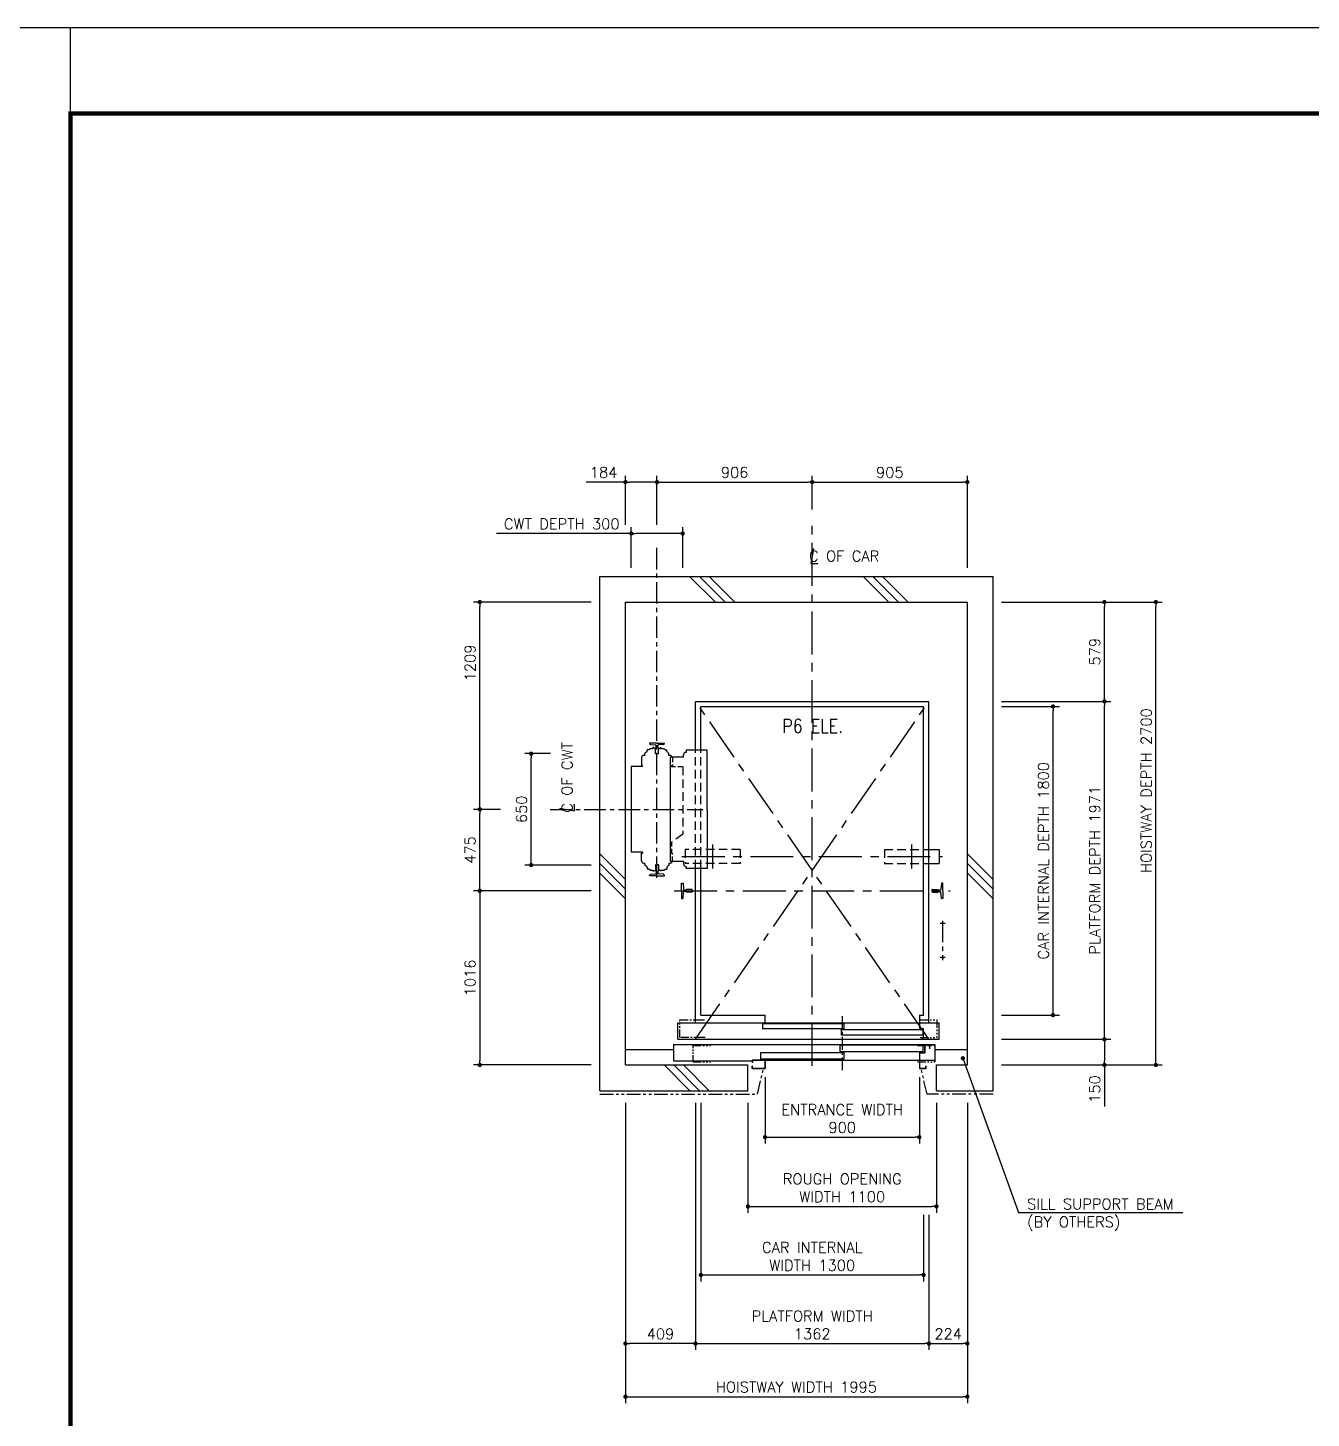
# Model space of a CAD drawing. Header units: millimetres. Extents: x -106996 to 276536, y -21995 to 37993.
# Drawn here: x -41750 to -34261, y -8110 to 0 of the extents above; entities that cross this region are included whole.
import ezdxf

# ---------------------------------------------------------------- set-up
doc = ezdxf.new("R2010")
doc.units = ezdxf.units.MM
doc.header["$LTSCALE"] = 100
for name, pattern in [('CENTERX2', [4, 2.5, -0.5, 0.5, -0.5]), ('DASHED', [0.75, 0.5, -0.25]), ('PHANTOM2', [31.75, 15.875, -3.175, 3.175, -3.175, 3.175, -3.175])]:
    doc.linetypes.add(name, pattern=pattern)
doc.layers.get('0').update_dxf_attribs({"color": 3})
for name, color, linetype in [('BUILDING', 3, 'Continuous'), ('CAR', 6, 'Continuous'), ('CENTER-LINE', 7, 'CENTERX2'), ('CWT', 1, 'Continuous'), ('DIM', 2, 'Continuous'), ('DOOR', 7, 'Continuous'), ('FRAME', 5, 'Continuous'), ('OTHERS', 4, 'Continuous'), ('TEXT', 7, 'Continuous'), ('W-DASHED-LINE', 111, 'PHANTOM2')]:
    doc.layers.add(name, color=color, linetype=linetype)
doc.styles.add('F1', font='romant.shx', dxfattribs={"width": 0.85})
doc.styles.get("Standard").update_dxf_attribs({"font": 'romans.shx', "bigfont": 'bigfont.shx'})
doc.dimstyles.new('1-50IN', dxfattribs={"dimscale": 25, "dimtxt": 2.5, "dimasz": 1, "dimexe": 1.5, "dimexo": 2, "dimgap": 1, "dimtad": 3, "dimdsep": 46, "dimtxsty": 'Standard', "dimblk1": 'DOT', "dimblk2": 'DOT', "dimsah": 1, "dimcen": 0.09, "dimclrd": 256, "dimclre": 256, "dimclrt": 256, "dimadec": 0, "dimazin": 0, "dimtfac": 1, "dimtmove": 0, "dimatfit": 3, "dimldrblk": 'DOT', "dimfxl": 0, "dimtolj": 1, "dimtzin": 0, "dimarcsym": 0})

# ---------------------------------------------------------------- blocks, each defined once
blk = doc.blocks.new('DOOR_2S_JJ900W')
at = {"layer": 'CAR'}
for p, q in [((-900, -45), (-900, 0)), ((0, 0), (0, -45))]:
    blk.add_line(p, q, dxfattribs=at)
at = {"layer": 'CENTER-LINE', "ltscale": 0.3}
blk.add_line((-450, -6.9), (-450, -324.4), dxfattribs=at)
at = {"layer": 'DOOR'}
for p, q in [((-1410, -45), (115, -45)), ((-1410, -141), (-1410, -45)), ((-915, -49), (-440, -49)), ((-915, -49), (-915, -81)), ((-915, -49), (-915, -81)), ((-440, -81), (-915, -81)), ((-440, -49), (-440, -81)), ((0, -45), (0, -81)), ((25, -81), (0, -81)), ((25, -141), (25, -81)), ((115, -141), (115, -45)), ((-1410, -141), (115, -141)), ((-455, -85), (20, -85)), ((-455, -117), (-455, -85)), ((20, -117), (-455, -117)), ((20, -85), (20, -117)), ((-1435, -171), (-1435, -267)), ((-1435, -171), (90, -171)), ((-925, -218), (-440, -218)), ((-925, -258), (-925, -218)), ((-465, -174), (-465, -214)), ((-465, -174), (20, -174)), ((20, -214), (-465, -214)), ((-440, -218), (-440, -258)), ((20, -174), (20, -214)), ((90, -171), (90, -262)), ((-1435, -267), (-975, -267)), ((-440, -258), (-925, -258)), ((-900, -262), (60, -262)), ((-900, -262), (90, -262))]:
    blk.add_line(p, q, dxfattribs=at)
at = {"layer": 'OTHERS'}
for p, q in [((0, -218), (30, -218)), ((0, -218), (0, -312)), ((1.6, -219.6), (31.6, -219.6)), ((1.6, -219.6), (1.6, -310.4)), ((30, -171), (30, -218)), ((30, -171), (60, -171)), ((31.6, -172.6), (31.6, -219.6)), ((31.6, -172.6), (58.4, -172.6)), ((58.4, -172.6), (58.4, -196)), ((58.4, -196), (60, -196)), ((60, -171), (60, -196)), ((-975, -262), (-975, -277)), ((-975, -262), (-900, -262)), ((-973.4, -277), (-975, -277)), ((-975, -312), (-975, -297)), ((-973.4, -297), (-975, -297)), ((-975, -312), (-900, -312)), ((-975, -312), (-900, -312)), ((-900, -262), (-974.8, -262)), ((-973.4, -263.6), (-973.4, -277)), ((-901.6, -263.6), (-973.4, -263.6)), ((-973.4, -310.4), (-973.4, -297)), ((-973.4, -310.4), (-901.6, -310.4)), ((-901.6, -263.6), (-901.6, -310.4)), ((-900, -262), (-900, -312)), ((0, -312), (40, -312)), ((1.6, -310.4), (38.4, -310.4)), ((38.4, -310.4), (38.4, -297)), ((40, -297), (38.4, -297)), ((40, -312), (40, -297)), ((40, -312), (40, -310.4))]:
    blk.add_line(p, q, dxfattribs=at)
at = {"layer": 'W-DASHED-LINE', "ltscale": 0.03}
for p, q in [((-1397, -27.5), (-1249, -27.5)), ((-1397, -131), (-1397, -27.5)), ((5, -27.5), (102, -27.5)), ((102, -27.5), (102, -131)), ((-1249, -131), (-1397, -131)), ((5, -131), (102, -131)), ((-1320, -178), (-1218.5, -178)), ((-10, -178), (90, -178)), ((-1320, -273), (-1218.5, -273)), ((-10, -273), (90, -273))]:
    blk.add_line(p, q, dxfattribs=at)
at = {"layer": 'W-DASHED-LINE', "ltscale": 0.025}
for p, q in [((-1320, -273), (-1320, -178)), ((90, -178), (90, -273))]:
    blk.add_line(p, q, dxfattribs=at)
blk = doc.blocks.new('RAIL2')
at = {"layer": 'OTHERS'}
for p, q in [((-62, 0), (-62, 44.5)), ((-62, 44.5), (-55.9, 44.5)), ((-62, 0), (-62, -44.5)), ((-54, 42.7), (-51.3, 8.6)), ((-37.3, 4), (-46.3, 4)), ((-33.4, 7.9), (-37.3, 4)), ((-1, 7.9), (-33.4, 7.9)), ((-1, 7.9), (0, 6.9)), ((0, 0), (0, 6.9)), ((0, 0), (0, -6.9)), ((-62, -44.5), (-55.9, -44.5)), ((-54, -42.7), (-51.3, -8.6)), ((-37.3, -4), (-46.3, -4)), ((-33.4, -7.9), (-37.3, -4)), ((-1, -7.9), (-33.4, -7.9)), ((-1, -7.9), (0, -6.9))]:
    blk.add_line(p, q, dxfattribs=at)
for centre, radius, start, end in [((-55.9, 42.5), 2, 4.51769, 90), ((-46.3, 9), 5, 184.51769, 270), ((-55.9, -42.5), 2, 270, 355.48231), ((-46.3, -9), 5, 90, 175.48231)]:
    blk.add_arc(centre, radius, start, end, dxfattribs=at)
blk = doc.blocks.new('GOV')
at = {"layer": 'OTHERS', "linetype": 'CENTERX2', "ltscale": 0.5}
for p, q in [((15, 0), (-15, 0)), ((0, 15), (0, -215)), ((15, -200), (-15, -200))]:
    blk.add_line(p, q, dxfattribs=at)
for centre in [(0, 0), (0, -200)]:
    blk.add_circle(centre, 3, dxfattribs=at)
blk = doc.blocks.new('RS_L')
at = {"layer": 'OTHERS', "linetype": 'DASHED'}
for p, q in [((-160, 41.5), (-160, -41.5)), ((160, 41.5), (-160, 41.5)), ((160, 41.5), (160, -41.5)), ((160, -41.5), (-160, -41.5))]:
    blk.add_line(p, q, dxfattribs=at)
blk = doc.blocks.new('RS_R')
at = {"layer": 'OTHERS', "linetype": 'DASHED'}
for p, q in [((-160, 41.5), (-160, -41.5)), ((-160, 41.5), (100, 41.5)), ((-160, -41.5), (100, -41.5))]:
    blk.add_line(p, q, dxfattribs=at)
at = {"layer": 'OTHERS'}
for p, q in [((100, 41.5), (160, 41.5)), ((160, 41.5), (160, -41.5)), ((100, -41.5), (160, -41.5))]:
    blk.add_line(p, q, dxfattribs=at)
blk = doc.blocks.new('CWT_A03')
at = {"layer": 'CWT'}
for p, q in [((-57.5, 337.5), (-70, 325)), ((-70, 315), (-70, 325)), ((-47, 348), (-57.5, 348)), ((-57.5, 337.5), (-57.5, 348)), ((-40, 355), (-47, 348)), ((-40, 355), (-24.5, 355)), ((-24.5, 355), (-24.5, 360)), ((-18.5, 360), (-24.5, 360)), ((-18.5, 357), (-18.5, 360)), ((-18.5, 357), (-8.5, 357)), ((-8.5, 324), (-8.5, 357)), ((8.5, 324), (8.5, 354)), ((14.9, 354), (8.5, 354)), ((18.5, 354), (14.9, 354)), ((18.5, 354), (18.5, 359)), ((24.5, 359), (18.5, 359)), ((24.5, 355), (24.5, 359)), ((24.5, 355), (40, 355)), ((40, 355), (47, 348)), ((47, 348), (57.5, 348)), ((57.5, 337.5), (57.5, 348)), ((57.5, 337.5), (70, 325)), ((70, 315), (70, 325)), ((-90, 300), (-90, 255)), ((-90, 255), (-84, 255)), ((-84, 250), (-90, 250)), ((-84, 250), (-84, 255)), ((-70, 315), (-75, 315)), ((8.5, 324), (-8.5, 324)), ((75, 315), (70, 315)), ((-84, -250), (-90, -250)), ((-90, -255), (-84, -255)), ((-90, -300), (-90, -255)), ((-84, -250), (-84, -255)), ((-70, -315), (-75, -315)), ((-70, -315), (-70, -325)), ((-8.5, -324), (-8.5, -357)), ((8.5, -324), (-8.5, -324)), ((8.5, -324), (8.5, -354)), ((75, -315), (70, -315)), ((70, -315), (70, -325)), ((-57.5, -337.5), (-70, -325)), ((-57.5, -337.5), (-57.5, -348)), ((-47, -348), (-57.5, -348)), ((-40, -355), (-47, -348)), ((-40, -355), (-24.5, -355)), ((-24.5, -355), (-24.5, -360)), ((-18.5, -360), (-24.5, -360)), ((-18.5, -357), (-18.5, -360)), ((-18.5, -357), (-8.5, -357)), ((14.9, -354), (8.5, -354)), ((18.5, -354), (14.9, -354)), ((18.5, -354), (18.5, -359)), ((24.5, -359), (18.5, -359)), ((24.5, -355), (40, -355)), ((24.5, -355), (24.5, -359)), ((40, -355), (47, -348)), ((47, -348), (57.5, -348)), ((57.5, -337.5), (70, -325)), ((57.5, -337.5), (57.5, -348))]:
    blk.add_line(p, q, dxfattribs=at)
at = {"layer": 'CWT', "ltscale": 2}
for p, q in [((-150, 250), (-150, -250)), ((-84, 250), (-150, 250)), ((-84, -250), (-150, -250))]:
    blk.add_line(p, q, dxfattribs=at)
at = {"layer": 'CWT', "linetype": 'DASHED', "ltscale": 0.5}
for p, q in [((84, 255), (90, 255)), ((84, 255), (84, 250)), ((84, 250), (150, 250)), ((90, 300), (90, 255)), ((84, -192.1), (84, -255)), ((84, -255), (90, -255)), ((90, -300), (90, -255))]:
    blk.add_line(p, q, dxfattribs=at)
at = {"layer": 'CWT', "linetype": 'DASHED'}
for p, q in [((150, 250), (150, -145)), ((150, -145), (84, -192.1))]:
    blk.add_line(p, q, dxfattribs=at)
at = {"layer": 'CWT'}
for centre, start, end in [((-75, 300), 90, 180), ((75, 300), 0, 90), ((-75, -300), 180, 199.47122), ((-75, -300), 199.47122, 270), ((75, -300), 270, 340.52878), ((75, -300), 340.52878, 0)]:
    blk.add_arc(centre, 15, start, end, dxfattribs=at)
at = {"layer": 'OTHERS'}
for p, q in [((0, 387), (-44.5, 387)), ((-44.5, 387), (-44.5, 386.5)), ((-37.1, 378.5), (-8.6, 376.3)), ((-7.9, 358.4), (-4, 362.3)), ((-7.9, 326), (-7.9, 358.4)), ((-7.9, 326), (-6.9, 325)), ((0, 325), (-6.9, 325)), ((-4, 362.3), (-4, 371.3)), ((0, 387), (44.5, 387)), ((0, 325), (6.9, 325)), ((4, 362.3), (4, 371.3)), ((7.9, 358.4), (4, 362.3)), ((7.9, 326), (6.9, 325)), ((7.9, 326), (7.9, 358.4)), ((37.1, 378.5), (8.6, 376.3)), ((44.5, 387), (44.5, 386.5)), ((-44.5, -387), (-44.5, -386.5)), ((0, -387), (-44.5, -387)), ((-37.1, -378.5), (-8.6, -376.3)), ((-7.9, -326), (-6.9, -325)), ((-7.9, -326), (-7.9, -358.4)), ((-7.9, -358.4), (-4, -362.3)), ((0, -325), (-6.9, -325)), ((-4, -362.3), (-4, -371.3)), ((0, -325), (6.9, -325)), ((0, -387), (44.5, -387)), ((7.9, -358.4), (4, -362.3)), ((4, -362.3), (4, -371.3)), ((7.9, -326), (6.9, -325)), ((7.9, -326), (7.9, -358.4)), ((37.1, -378.5), (8.6, -376.3)), ((44.5, -387), (44.5, -386.5))]:
    blk.add_line(p, q, dxfattribs=at)
for centre, radius, start, end in [((-36.5, 386.5), 8, 180, 265.48231), ((-9, 371.3), 5, 0, 85.48231), ((9, 371.3), 5, 94.51769, 180), ((36.5, 386.5), 8, 274.51769, 0), ((-36.5, -386.5), 8, 94.51769, 180), ((-9, -371.3), 5, 274.51769, 0), ((9, -371.3), 5, 180, 265.48231), ((36.5, -386.5), 8, 0, 85.48231)]:
    blk.add_arc(centre, radius, start, end, dxfattribs=at)
blk = doc.blocks.new('CWT_OUT_B')
at = {"layer": 'CWT', "color": 2, "linetype": 'Continuous'}
for p, q in [((292.7, 345), (170, 345)), ((170, 345), (170, 332.5)), ((292.7, 0), (292.7, 345)), ((76, 305), (76, -305)), ((155, 305), (76, 305)), ((155, 305), (155, 317.5)), ((292.7, 0), (292.7, -345)), ((155, -305), (76, -305)), ((155, -305), (155, -317.5)), ((170, -345), (170, -332.5)), ((292.7, -345), (170, -345))]:
    blk.add_line(p, q, dxfattribs=at)
for centre, start, end in [((170, 317.5), 90, 180), ((170, -317.5), 180, 270)]:
    blk.add_arc(centre, 15, start, end, dxfattribs=at)
blk = doc.blocks.new('CL_CAR')
at = {"layer": 'DIM'}
for p, q in [((7.8, 89), (-7.8, 0)), ((-7.8, 0), (32, 0))]:
    blk.add_line(p, q, dxfattribs=at)
at = {"layer": 'DIM', "insert": (-18.6, 12.6), "char_height": 62.5, "attachment_point": 7}
blk.add_mtext('C OF CAR', dxfattribs=at)
blk = doc.blocks.new('CL_CWT')
at = {"layer": 'DIM'}
for p, q in [((-89, 6.7), (0, -9)), ((0, -9), (0, 30.9))]:
    blk.add_line(p, q, dxfattribs=at)
at = {"layer": 'DIM', "insert": (-12.6, -19.8), "char_height": 62.5, "attachment_point": 7, "rotation": 90}
blk.add_mtext('C OF CWT', dxfattribs=at)
blk = doc.blocks.new('_DOT')
at = {"color": 0, "linetype": 'ByBlock'}
blk.add_line((-0.5, 0), (-1, 0), dxfattribs=at)
at = {"color": 0, "linetype": 'ByBlock', "const_width": 0.5}
blk.add_lwpolyline([(-0.25, 0, 1), (0.25, 0, 1)], format="xyb", close=True, dxfattribs=at)
blk = doc.blocks.new('*D537')
at = {"layer": 'DEFPOINTS', "color": 0, "transparency": 16777216}
for p in [(-37447.5, -6071), (-36547.5, -6071), (-36547.5, -6471)]:
    blk.add_point(p, dxfattribs=at)
at = {"layer": 'DIM', "lineweight": -2, "transparency": 16777216}
for p, q in [((-37447.5, -6121), (-37447.5, -6508.5)), ((-36547.5, -6121), (-36547.5, -6508.5)), ((-37422.5, -6471), (-36572.5, -6471))]:
    blk.add_line(p, q, dxfattribs=at)
at = {"layer": 'DIM', "lineweight": -2, "transparency": 16777216, "xscale": 25, "yscale": 25, "zscale": 25, "rotation": 180}
blk.add_blockref('_DOT', (-37447.5, -6471), dxfattribs=at)
at = {"layer": 'DIM', "lineweight": -2, "transparency": 16777216, "xscale": 25, "yscale": 25, "zscale": 25}
blk.add_blockref('_DOT', (-36547.5, -6471), dxfattribs=at)
at = {"layer": 'DIM', "transparency": 16777216, "insert": (-36997.5, -6362.7), "char_height": 62.5, "attachment_point": 5}
blk.add_mtext('\\A1;ENTRANCE WIDTH\\P900', dxfattribs=at)
blk = doc.blocks.new('*D538')
at = {"layer": 'DEFPOINTS', "color": 0, "transparency": 16777216}
for p in [(-37547.5, -6220), (-36447.5, -6220), (-36447.5, -6875)]:
    blk.add_point(p, dxfattribs=at)
at = {"layer": 'DIM', "lineweight": -2, "transparency": 16777216}
for p, q in [((-37547.5, -6270), (-37547.5, -6912.5)), ((-36447.5, -6270), (-36447.5, -6912.5)), ((-37522.5, -6875), (-36472.5, -6875))]:
    blk.add_line(p, q, dxfattribs=at)
at = {"layer": 'DIM', "lineweight": -2, "transparency": 16777216, "xscale": 25, "yscale": 25, "zscale": 25, "rotation": 180}
blk.add_blockref('_DOT', (-37547.5, -6875), dxfattribs=at)
at = {"layer": 'DIM', "lineweight": -2, "transparency": 16777216, "xscale": 25, "yscale": 25, "zscale": 25}
blk.add_blockref('_DOT', (-36447.5, -6875), dxfattribs=at)
at = {"layer": 'DIM', "transparency": 16777216, "insert": (-36997.5, -6766.7), "char_height": 62.5, "attachment_point": 5}
blk.add_mtext('\\A1;ROUGH OPENING\\PWIDTH 1100', dxfattribs=at)
blk = doc.blocks.new('*D539')
at = {"layer": 'DEFPOINTS', "color": 0, "transparency": 16777216}
for p in [(-37822.5, -6220), (-36522.5, -6875), (-36522.5, -7275)]:
    blk.add_point(p, dxfattribs=at)
at = {"layer": 'DIM', "lineweight": -2, "transparency": 16777216}
for p, q in [((-37822.5, -6270), (-37822.5, -7312.5)), ((-36522.5, -6925), (-36522.5, -7312.5)), ((-37797.5, -7275), (-36547.5, -7275))]:
    blk.add_line(p, q, dxfattribs=at)
at = {"layer": 'DIM', "lineweight": -2, "transparency": 16777216, "xscale": 25, "yscale": 25, "zscale": 25, "rotation": 180}
blk.add_blockref('_DOT', (-37822.5, -7275), dxfattribs=at)
at = {"layer": 'DIM', "lineweight": -2, "transparency": 16777216, "xscale": 25, "yscale": 25, "zscale": 25}
blk.add_blockref('_DOT', (-36522.5, -7275), dxfattribs=at)
at = {"layer": 'DIM', "transparency": 16777216, "insert": (-37172.5, -7166.7), "char_height": 62.5, "attachment_point": 5}
blk.add_mtext('\\A1;CAR INTERNAL\\PWIDTH 1300', dxfattribs=at)
blk = doc.blocks.new('*D540')
at = {"layer": 'DEFPOINTS', "color": 0, "transparency": 16777216}
for p in [(-37853.5, -6220), (-36491.5, -6875), (-36491.5, -7675)]:
    blk.add_point(p, dxfattribs=at)
at = {"layer": 'DIM', "lineweight": -2, "transparency": 16777216}
for p, q in [((-37853.5, -6270), (-37853.5, -7712.5)), ((-36491.5, -6925), (-36491.5, -7712.5)), ((-37828.5, -7675), (-36516.5, -7675))]:
    blk.add_line(p, q, dxfattribs=at)
at = {"layer": 'DIM', "lineweight": -2, "transparency": 16777216, "xscale": 25, "yscale": 25, "zscale": 25, "rotation": 180}
blk.add_blockref('_DOT', (-37853.5, -7675), dxfattribs=at)
at = {"layer": 'DIM', "lineweight": -2, "transparency": 16777216, "xscale": 25, "yscale": 25, "zscale": 25}
blk.add_blockref('_DOT', (-36491.5, -7675), dxfattribs=at)
at = {"layer": 'DIM', "transparency": 16777216, "insert": (-37172.5, -7566.7), "char_height": 62.5, "attachment_point": 5}
blk.add_mtext('\\A1;PLATFORM WIDTH\\P1362', dxfattribs=at)
blk = doc.blocks.new('*D541')
at = {"layer": 'DEFPOINTS', "color": 0, "transparency": 16777216}
for p in [(-38262.5, -6220), (-36267.5, -6220), (-36267.5, -7985)]:
    blk.add_point(p, dxfattribs=at)
at = {"layer": 'DIM', "lineweight": -2, "transparency": 16777216}
for p, q in [((-38262.5, -6270), (-38262.5, -8022.5)), ((-36267.5, -6270), (-36267.5, -8022.5)), ((-38237.5, -7985), (-36292.5, -7985))]:
    blk.add_line(p, q, dxfattribs=at)
at = {"layer": 'DIM', "lineweight": -2, "transparency": 16777216, "xscale": 25, "yscale": 25, "zscale": 25, "rotation": 180}
blk.add_blockref('_DOT', (-38262.5, -7985), dxfattribs=at)
at = {"layer": 'DIM', "lineweight": -2, "transparency": 16777216, "xscale": 25, "yscale": 25, "zscale": 25}
blk.add_blockref('_DOT', (-36267.5, -7985), dxfattribs=at)
at = {"layer": 'DIM', "transparency": 16777216, "insert": (-37265, -7928.7), "char_height": 62.5, "attachment_point": 5}
blk.add_mtext('\\A1;HOISTWAY WIDTH 1995', dxfattribs=at)
blk = doc.blocks.new('*D542')
at = {"layer": 'DEFPOINTS', "color": 0, "transparency": 16777216}
for p in [(-38262.5, -6220), (-37853.5, -6220), (-38262.5, -7675)]:
    blk.add_point(p, dxfattribs=at)
at = {"layer": 'DIM', "lineweight": -2, "transparency": 16777216}
for p, q in [((-38262.5, -6270), (-38262.5, -7712.5)), ((-37853.5, -6270), (-37853.5, -7712.5)), ((-37878.5, -7675), (-38237.5, -7675))]:
    blk.add_line(p, q, dxfattribs=at)
at = {"layer": 'DIM', "lineweight": -2, "transparency": 16777216, "xscale": 25, "yscale": 25, "zscale": 25, "rotation": 180}
blk.add_blockref('_DOT', (-38262.5, -7675), dxfattribs=at)
at = {"layer": 'DIM', "lineweight": -2, "transparency": 16777216, "xscale": 25, "yscale": 25, "zscale": 25}
blk.add_blockref('_DOT', (-37853.5, -7675), dxfattribs=at)
at = {"layer": 'DIM', "transparency": 16777216, "insert": (-38058, -7618.7), "char_height": 62.5, "attachment_point": 5}
blk.add_mtext('\\A1;409', dxfattribs=at)
blk = doc.blocks.new('*D543')
at = {"layer": 'DEFPOINTS', "color": 0, "transparency": 16777216}
for p in [(-36267.5, -6220), (-36491.5, -6875), (-36267.5, -7675)]:
    blk.add_point(p, dxfattribs=at)
at = {"layer": 'DIM', "lineweight": -2, "transparency": 16777216}
for p, q in [((-36267.5, -6270), (-36267.5, -7712.5)), ((-36491.5, -6925), (-36491.5, -7712.5)), ((-36466.5, -7675), (-36292.5, -7675))]:
    blk.add_line(p, q, dxfattribs=at)
at = {"layer": 'DIM', "lineweight": -2, "transparency": 16777216, "xscale": 25, "yscale": 25, "zscale": 25, "rotation": 180}
blk.add_blockref('_DOT', (-36491.5, -7675), dxfattribs=at)
at = {"layer": 'DIM', "lineweight": -2, "transparency": 16777216, "xscale": 25, "yscale": 25, "zscale": 25}
blk.add_blockref('_DOT', (-36267.5, -7675), dxfattribs=at)
at = {"layer": 'DIM', "transparency": 16777216, "insert": (-36379.5, -7618.7), "char_height": 62.5, "attachment_point": 5}
blk.add_mtext('\\A1;224', dxfattribs=at)
blk = doc.blocks.new('*D544')
at = {"layer": 'DEFPOINTS', "color": 0, "transparency": 16777216}
for p in [(-38412.5, -5034), (-39112.5, -6050), (-38412.5, -6050)]:
    blk.add_point(p, dxfattribs=at)
at = {"layer": 'DIM', "lineweight": -2, "transparency": 16777216}
for p, q in [((-38462.5, -5034), (-39150, -5034)), ((-39112.5, -5059), (-39112.5, -6025)), ((-38462.5, -6050), (-39150, -6050))]:
    blk.add_line(p, q, dxfattribs=at)
at = {"layer": 'DIM', "lineweight": -2, "transparency": 16777216, "xscale": 25, "yscale": 25, "zscale": 25}
for p, rotation in [((-39112.5, -5034), 90), ((-39112.5, -6050), 270)]:
    blk.add_blockref('_DOT', p, dxfattribs=dict(at, rotation=rotation))
at = {"layer": 'DIM', "transparency": 16777216, "insert": (-39168.8, -5542), "char_height": 62.5, "attachment_point": 5, "rotation": 90}
blk.add_mtext('\\A1;1016', dxfattribs=at)
blk = doc.blocks.new('*D545')
at = {"layer": 'DEFPOINTS', "color": 0, "transparency": 16777216}
for p in [(-39112.5, -4559), (-38942.5, -4559), (-38412.5, -5034)]:
    blk.add_point(p, dxfattribs=at)
at = {"layer": 'DIM', "lineweight": -2, "transparency": 16777216}
for p, q in [((-38992.5, -4559), (-39150, -4559)), ((-39112.5, -5009), (-39112.5, -4584)), ((-38462.5, -5034), (-39150, -5034))]:
    blk.add_line(p, q, dxfattribs=at)
at = {"layer": 'DIM', "lineweight": -2, "transparency": 16777216, "xscale": 25, "yscale": 25, "zscale": 25}
for p, rotation in [((-39112.5, -4559), 90), ((-39112.5, -5034), 270)]:
    blk.add_blockref('_DOT', p, dxfattribs=dict(at, rotation=rotation))
at = {"layer": 'DIM', "transparency": 16777216, "insert": (-39168.8, -4796.5), "char_height": 62.5, "attachment_point": 5, "rotation": 90}
blk.add_mtext('\\A1;475', dxfattribs=at)
blk = doc.blocks.new('*D546')
at = {"layer": 'DEFPOINTS', "color": 0, "transparency": 16777216}
for p in [(-39112.5, -3350), (-38412.5, -3350), (-38942.5, -4559)]:
    blk.add_point(p, dxfattribs=at)
at = {"layer": 'DIM', "lineweight": -2, "transparency": 16777216}
for p, q in [((-38462.5, -3350), (-39150, -3350)), ((-39112.5, -4534), (-39112.5, -3375)), ((-38992.5, -4559), (-39150, -4559))]:
    blk.add_line(p, q, dxfattribs=at)
at = {"layer": 'DIM', "lineweight": -2, "transparency": 16777216, "xscale": 25, "yscale": 25, "zscale": 25}
for p, rotation in [((-39112.5, -3350), 90), ((-39112.5, -4559), 270)]:
    blk.add_blockref('_DOT', p, dxfattribs=dict(at, rotation=rotation))
at = {"layer": 'DIM', "transparency": 16777216, "insert": (-39168.8, -3704.5), "char_height": 62.5, "attachment_point": 5, "rotation": 90}
blk.add_mtext('\\A1;1209', dxfattribs=at)
blk = doc.blocks.new('*D547')
at = {"layer": 'DEFPOINTS', "color": 0, "transparency": 16777216}
for p in [(-38812.5, -4234), (-38649.5, -4234), (-38412.5, -4884)]:
    blk.add_point(p, dxfattribs=at)
at = {"layer": 'DIM', "lineweight": -2, "transparency": 16777216}
for p, q in [((-38699.5, -4234), (-38850, -4234)), ((-38812.5, -4859), (-38812.5, -4259)), ((-38462.5, -4884), (-38850, -4884))]:
    blk.add_line(p, q, dxfattribs=at)
at = {"layer": 'DIM', "lineweight": -2, "transparency": 16777216, "xscale": 25, "yscale": 25, "zscale": 25}
for p, rotation in [((-38812.5, -4234), 90), ((-38812.5, -4884), 270)]:
    blk.add_blockref('_DOT', p, dxfattribs=dict(at, rotation=rotation))
at = {"layer": 'DIM', "transparency": 16777216, "insert": (-38868.8, -4559), "char_height": 62.5, "attachment_point": 5, "rotation": 90}
blk.add_mtext('\\A1;650', dxfattribs=at)
blk = doc.blocks.new('*D548')
at = {"layer": 'DEFPOINTS', "color": 0, "transparency": 16777216}
for p in [(-38262.5, -2650), (-38262.5, -2950), (-38078.5, -2950)]:
    blk.add_point(p, dxfattribs=at)
at = {"layer": 'DIM', "lineweight": -2, "transparency": 16777216}
for p, q in [((-38262.5, -2650), (-38492.3, -2650)), ((-38262.5, -2900), (-38262.5, -2612.5)), ((-38103.5, -2650), (-38237.5, -2650)), ((-38078.5, -2900), (-38078.5, -2612.5))]:
    blk.add_line(p, q, dxfattribs=at)
at = {"layer": 'DIM', "lineweight": -2, "transparency": 16777216, "xscale": 25, "yscale": 25, "zscale": 25, "rotation": 180}
blk.add_blockref('_DOT', (-38262.5, -2650), dxfattribs=at)
at = {"layer": 'DIM', "lineweight": -2, "transparency": 16777216, "xscale": 25, "yscale": 25, "zscale": 25}
blk.add_blockref('_DOT', (-38078.5, -2650), dxfattribs=at)
at = {"layer": 'DIM', "transparency": 16777216, "insert": (-38389.9, -2593.7), "char_height": 62.5, "attachment_point": 5}
blk.add_mtext('\\A1;184', dxfattribs=at)
blk = doc.blocks.new('*D549')
at = {"layer": 'DEFPOINTS', "color": 0, "transparency": 16777216}
for p in [(-37172.5, -2650), (-37172.5, -2860.5), (-38078.5, -2950)]:
    blk.add_point(p, dxfattribs=at)
at = {"layer": 'DIM', "lineweight": -2, "transparency": 16777216}
for p, q in [((-38078.5, -2900), (-38078.5, -2612.5)), ((-38053.5, -2650), (-37197.5, -2650)), ((-37172.5, -2810.5), (-37172.5, -2612.5))]:
    blk.add_line(p, q, dxfattribs=at)
at = {"layer": 'DIM', "lineweight": -2, "transparency": 16777216, "xscale": 25, "yscale": 25, "zscale": 25, "rotation": 180}
blk.add_blockref('_DOT', (-38078.5, -2650), dxfattribs=at)
at = {"layer": 'DIM', "lineweight": -2, "transparency": 16777216, "xscale": 25, "yscale": 25, "zscale": 25}
blk.add_blockref('_DOT', (-37172.5, -2650), dxfattribs=at)
at = {"layer": 'DIM', "transparency": 16777216, "insert": (-37625.5, -2593.7), "char_height": 62.5, "attachment_point": 5}
blk.add_mtext('\\A1;906', dxfattribs=at)
blk = doc.blocks.new('*D550')
at = {"layer": 'DEFPOINTS', "color": 0, "transparency": 16777216}
for p in [(-36267.5, -2650), (-37172.5, -2860.5), (-36267.5, -3200)]:
    blk.add_point(p, dxfattribs=at)
at = {"layer": 'DIM', "lineweight": -2, "transparency": 16777216}
for p, q in [((-37172.5, -2810.5), (-37172.5, -2612.5)), ((-37147.5, -2650), (-36292.5, -2650)), ((-36267.5, -3150), (-36267.5, -2612.5))]:
    blk.add_line(p, q, dxfattribs=at)
at = {"layer": 'DIM', "lineweight": -2, "transparency": 16777216, "xscale": 25, "yscale": 25, "zscale": 25, "rotation": 180}
blk.add_blockref('_DOT', (-37172.5, -2650), dxfattribs=at)
at = {"layer": 'DIM', "lineweight": -2, "transparency": 16777216, "xscale": 25, "yscale": 25, "zscale": 25}
blk.add_blockref('_DOT', (-36267.5, -2650), dxfattribs=at)
at = {"layer": 'DIM', "transparency": 16777216, "insert": (-36720, -2593.7), "char_height": 62.5, "attachment_point": 5}
blk.add_mtext('\\A1;905', dxfattribs=at)
blk = doc.blocks.new('*D551')
at = {"layer": 'DEFPOINTS', "color": 0, "transparency": 16777216}
for p in [(-38228.5, -2950), (-38228.5, -3200), (-37928.5, -3200)]:
    blk.add_point(p, dxfattribs=at)
at = {"layer": 'DIM', "lineweight": -2, "transparency": 16777216}
for p, q in [((-38228.5, -3150), (-38228.5, -2912.5)), ((-37928.5, -3150), (-37928.5, -2912.5)), ((-38228.5, -2950), (-39015.4, -2950)), ((-37953.5, -2950), (-38203.5, -2950))]:
    blk.add_line(p, q, dxfattribs=at)
at = {"layer": 'DIM', "lineweight": -2, "transparency": 16777216, "xscale": 25, "yscale": 25, "zscale": 25, "rotation": 180}
blk.add_blockref('_DOT', (-38228.5, -2950), dxfattribs=at)
at = {"layer": 'DIM', "lineweight": -2, "transparency": 16777216, "xscale": 25, "yscale": 25, "zscale": 25}
blk.add_blockref('_DOT', (-37928.5, -2950), dxfattribs=at)
at = {"layer": 'DIM', "transparency": 16777216, "insert": (-38634.5, -2893.7), "char_height": 62.5, "attachment_point": 5}
blk.add_mtext('\\A1;CWT DEPTH 300', dxfattribs=at)
blk = doc.blocks.new('*D552')
at = {"layer": 'DEFPOINTS', "color": 0, "transparency": 16777216}
for p in [(-36117.5, -3959), (-35767.5, -3959), (-36117.5, -5759)]:
    blk.add_point(p, dxfattribs=at)
at = {"layer": 'DIM', "lineweight": -2, "transparency": 16777216}
for p, q in [((-36067.5, -3959), (-35730, -3959)), ((-35767.5, -5734), (-35767.5, -3984)), ((-36067.5, -5759), (-35730, -5759))]:
    blk.add_line(p, q, dxfattribs=at)
at = {"layer": 'DIM', "lineweight": -2, "transparency": 16777216, "xscale": 25, "yscale": 25, "zscale": 25}
for p, rotation in [((-35767.5, -3959), 90), ((-35767.5, -5759), 270)]:
    blk.add_blockref('_DOT', p, dxfattribs=dict(at, rotation=rotation))
at = {"layer": 'DIM', "transparency": 16777216, "insert": (-35823.8, -4859), "char_height": 62.5, "attachment_point": 5, "rotation": 90}
blk.add_mtext('\\A1;CAR INTERNAL DEPTH 1800', dxfattribs=at)
blk = doc.blocks.new('*D553')
at = {"layer": 'DEFPOINTS', "color": 0, "transparency": 16777216}
for p in [(-36117.5, -3929), (-35467.5, -3929), (-36117.5, -5900)]:
    blk.add_point(p, dxfattribs=at)
at = {"layer": 'DIM', "lineweight": -2, "transparency": 16777216}
for p, q in [((-36067.5, -3929), (-35430, -3929)), ((-35467.5, -5875), (-35467.5, -3954)), ((-36067.5, -5900), (-35430, -5900))]:
    blk.add_line(p, q, dxfattribs=at)
at = {"layer": 'DIM', "lineweight": -2, "transparency": 16777216, "xscale": 25, "yscale": 25, "zscale": 25}
for p, rotation in [((-35467.5, -3929), 90), ((-35467.5, -5900), 270)]:
    blk.add_blockref('_DOT', p, dxfattribs=dict(at, rotation=rotation))
at = {"layer": 'DIM', "transparency": 16777216, "insert": (-35523.8, -4914.5), "char_height": 62.5, "attachment_point": 5, "rotation": 90}
blk.add_mtext('\\A1;PLATFORM DEPTH 1971', dxfattribs=at)
blk = doc.blocks.new('*D554')
at = {"layer": 'DEFPOINTS', "color": 0, "transparency": 16777216}
for p in [(-36117.5, -3350), (-35167.5, -3350), (-36117.5, -6050)]:
    blk.add_point(p, dxfattribs=at)
at = {"layer": 'DIM', "lineweight": -2, "transparency": 16777216}
for p, q in [((-36067.5, -3350), (-35130, -3350)), ((-35167.5, -6025), (-35167.5, -3375)), ((-36067.5, -6050), (-35130, -6050))]:
    blk.add_line(p, q, dxfattribs=at)
at = {"layer": 'DIM', "lineweight": -2, "transparency": 16777216, "xscale": 25, "yscale": 25, "zscale": 25}
for p, rotation in [((-35167.5, -3350), 90), ((-35167.5, -6050), 270)]:
    blk.add_blockref('_DOT', p, dxfattribs=dict(at, rotation=rotation))
at = {"layer": 'DIM', "transparency": 16777216, "insert": (-35223.8, -4450), "char_height": 62.5, "attachment_point": 5, "rotation": 90}
blk.add_mtext('\\A1;HOISTWAY DEPTH 2700', dxfattribs=at)
blk = doc.blocks.new('*D555')
at = {"layer": 'DEFPOINTS', "color": 0, "transparency": 16777216}
for p in [(-36117.5, -5900), (-36117.5, -6050), (-35467.5, -6050)]:
    blk.add_point(p, dxfattribs=at)
at = {"layer": 'DIM', "lineweight": -2, "transparency": 16777216}
for p, q in [((-36067.5, -5900), (-35430, -5900)), ((-35467.5, -5925), (-35467.5, -6025)), ((-36067.5, -6050), (-35430, -6050)), ((-35467.5, -6050), (-35467.5, -6291.4))]:
    blk.add_line(p, q, dxfattribs=at)
at = {"layer": 'DIM', "lineweight": -2, "transparency": 16777216, "xscale": 25, "yscale": 25, "zscale": 25}
for p, rotation in [((-35467.5, -5900), 90), ((-35467.5, -6050), 270)]:
    blk.add_blockref('_DOT', p, dxfattribs=dict(at, rotation=rotation))
at = {"layer": 'DIM', "transparency": 16777216, "insert": (-35523.8, -6190.5), "char_height": 62.5, "attachment_point": 5, "rotation": 90}
blk.add_mtext('\\A1;150', dxfattribs=at)
blk = doc.blocks.new('*D556')
at = {"layer": 'DEFPOINTS', "color": 0, "transparency": 16777216}
for p in [(-36117.5, -3350), (-35467.5, -3350), (-36117.5, -3929)]:
    blk.add_point(p, dxfattribs=at)
at = {"layer": 'DIM', "lineweight": -2, "transparency": 16777216}
for p, q in [((-36067.5, -3350), (-35430, -3350)), ((-35467.5, -3904), (-35467.5, -3375)), ((-36067.5, -3929), (-35430, -3929))]:
    blk.add_line(p, q, dxfattribs=at)
at = {"layer": 'DIM', "lineweight": -2, "transparency": 16777216, "xscale": 25, "yscale": 25, "zscale": 25}
for p, rotation in [((-35467.5, -3350), 90), ((-35467.5, -3929), 270)]:
    blk.add_blockref('_DOT', p, dxfattribs=dict(at, rotation=rotation))
at = {"layer": 'DIM', "transparency": 16777216, "insert": (-35523.8, -3639.5), "char_height": 62.5, "attachment_point": 5, "rotation": 90}
blk.add_mtext('\\A1;579', dxfattribs=at)

msp = doc.modelspace()

# ---------------------------------------------------------------- linework, layer by layer
at = {"layer": 'BUILDING'}
for p, q in [((-38412.5000196, -3200), (-36117.5000196, -3200)), ((-38412.5000196, -6200), (-38412.5000196, -3200)), ((-37737.8200196, -3350), (-37887.8200196, -3200)), ((-37681.2500196, -3350), (-37831.2500196, -3200)), ((-37624.6800196, -3350), (-37774.6800196, -3200)), ((-36725.3200196, -3350), (-36875.3200196, -3200)), ((-36668.7500196, -3350), (-36818.7500196, -3200)), ((-36612.1800196, -3350), (-36762.1800196, -3200)), ((-36117.5000196, -6200), (-36117.5000196, -3200)), ((-38262.5000196, -3350), (-36267.5000196, -3350)), ((-38262.5000196, -6050), (-38262.5000196, -3350)), ((-36267.5000196, -6050), (-36267.5000196, -3350)), ((-38412.5000196, -4818.43), (-38262.5000196, -4968.43)), ((-36267.5000196, -4818.43), (-36117.5000196, -4968.43)), ((-38412.5000196, -4875), (-38262.5000196, -5025)), ((-38412.5000196, -4931.57), (-38262.5000196, -5081.57)), ((-36267.5000196, -4875), (-36117.5000196, -5025)), ((-36267.5000196, -4931.57), (-36117.5000196, -5081.57)), ((-38262.5000196, -5960), (-37982.5000196, -5960)), ((-36457.5000196, -5960), (-36267.5000196, -5960)), ((-38262.5000196, -6050), (-37547.5000196, -6050)), ((-37886.5700196, -6200), (-38036.5700196, -6050)), ((-37830.0000196, -6200), (-37980.0000196, -6050)), ((-37773.4300196, -6200), (-37923.4300196, -6050)), ((-37547.5000196, -6200), (-37547.5000196, -6050)), ((-36447.5000196, -6050), (-36267.5000196, -6050)), ((-36447.5000196, -6200), (-36447.5000196, -6050)), ((-38412.5000196, -6200), (-37547.5000196, -6200)), ((-36447.5000196, -6200), (-36117.5000196, -6200))]:
    msp.add_line(p, q, dxfattribs=at)
at = {"layer": 'CAR'}
for p, q in [((-37853.5000196, -3929), (-36491.5000196, -3929)), ((-37853.5000196, -4214), (-37853.5000196, -3929)), ((-37822.5000196, -3959), (-36522.5000196, -3959)), ((-37822.5000196, -4214), (-37822.5000196, -3959)), ((-36522.5000196, -5759), (-36522.5000196, -3959)), ((-36491.5000196, -5804), (-36491.5000196, -3929)), ((-37853.5000196, -5804), (-37853.5000196, -4904)), ((-37822.5000196, -5759), (-37822.5000196, -4904)), ((-37822.5000196, -5759), (-37447.5000196, -5759)), ((-36547.5000196, -5759), (-36522.5000196, -5759))]:
    msp.add_line(p, q, dxfattribs=at)
at = {"layer": 'CAR', "linetype": 'DASHED'}
for p, q in [((-37853.5000196, -4904), (-37853.5000196, -4214)), ((-37822.5000196, -4904), (-37822.5000196, -4214))]:
    msp.add_line(p, q, dxfattribs=at)
at = {"layer": 'CENTER-LINE'}
for p, q in [((-37172.5000196, -6054.8172), (-37172.5000196, -2860.5)), ((-37853.5000196, -5900), (-36491.5000196, -3929)), ((-36491.5000196, -5900), (-37853.5000196, -3929)), ((-37753.5000196, -4904), (-37753.5000196, -4764)), ((-36591.5000196, -4904), (-36591.5000196, -4764)), ((-37933.5000196, -4834), (-36411.5000196, -4834)), ((-37977.5000196, -5034), (-36367.5000196, -5034))]:
    msp.add_line(p, q, dxfattribs=at)
at = {"layer": 'CENTER-LINE', "ltscale": 0.5}
for p, q in [((-38078.5000196, -4959), (-38078.5000196, -3013.2)), ((-38702.5000196, -4559), (-37808.5000196, -4559))]:
    msp.add_line(p, q, dxfattribs=at)
at = {"layer": 'DEFPOINTS'}
for points in [[(-62500.0000485, -15000), (-41500.0000485, -15000), (-41500.0000485, 0), (-62500.0000485, 0)], [(-42000.0000196, -15000), (-21000.0000196, -15000), (-21000.0000196, 0), (-42000.0000196, 0)]]:
    msp.add_lwpolyline(points, close=True, dxfattribs=at)
at = {"layer": 'FRAME', "const_width": 25}
msp.add_lwpolyline([(-41500.0000196, -14500), (-21500.0000196, -14500), (-21500.0000196, -500), (-41500.0000196, -500)], close=True, dxfattribs=at)
at = {"layer": 'W-DASHED-LINE', "ltscale": 0.05}
for p, q in [((-37492.5000196, -6220), (-37457.5000196, -6071)), ((-36502.5000196, -6220), (-36537.5000196, -6071)), ((-38412.5000196, -6220), (-37492.5000196, -6220)), ((-36117.5000196, -6220), (-36502.5000196, -6220))]:
    msp.add_line(p, q, dxfattribs=at)

# ---------------------------------------------------------------- block references
at = {"layer": 'CWT'}
for name in ['CWT_A03', 'CWT_OUT_B']:
    msp.add_blockref(name, (-38078.5000196, -4559), dxfattribs=at)
at = {"layer": 'DIM'}
for name, p in [('CL_CAR', (-37172.5000196, -3125.5)), ('CL_CWT', (-38558.9000196, -4559))]:
    msp.add_blockref(name, p, dxfattribs=at)
at = {"layer": 'DOOR'}
msp.add_blockref('DOOR_2S_JJ900W', (-36547.5000196, -5759), dxfattribs=at)
at = {"layer": 'OTHERS'}
for name, p in [('RS_L', (-37753.5000196, -4834)), ('RS_R', (-36591.5000196, -4834)), ('RAIL2', (-37872.5000196, -5034)), ('GOV', (-36411.5000196, -5224))]:
    msp.add_blockref(name, p, dxfattribs=at)
at = {"layer": 'OTHERS', "rotation": 180}
msp.add_blockref('RAIL2', (-36472.5000196, -5034), dxfattribs=at)

# ---------------------------------------------------------------- texts
at = {"layer": 'DIM', "insert": (-35918.5000196, -6924), "char_height": 62.5, "attachment_point": 4}
msp.add_mtext('SILL SUPPORT BEAM\\P(BY OTHERS)', dxfattribs=at)
at = {"layer": 'TEXT', "color": 4, "insert": (-37347.7776231, -4033.2443169), "char_height": 80, "width": 956.668701908, "attachment_point": 1, "style": 'F1'}
msp.add_mtext('P6 ELE.', dxfattribs=at)

# ---------------------------------------------------------------- dimensions: what is measured, and where the dimension line sits
at = {"layer": 'DIM'}
for base, p1, p2, picture, middle in [((-38262.5000196, -2650), (-38078.5000196, -2950), (-38262.5000196, -2950), '*D548', (-38389.880972, -2593.75)), ((-37172.5000196, -2650), (-38078.5000196, -2950), (-37172.5000196, -2860.5), '*D549', (-37625.5000196, -2593.75)), ((-36267.5000196, -2650), (-37172.5000196, -2860.5), (-36267.5000196, -3200), '*D550', (-36720.0000196, -2593.75)), ((-38262.5000196, -7675), (-37853.5000196, -6220), (-38262.5000196, -6220), '*D542', (-38058.0000196, -7618.75)), ((-36267.5000196, -7675), (-36491.5000196, -6875), (-36267.5000196, -6220), '*D543', (-36379.5000196, -7618.75))]:
    dim = msp.add_linear_dim(base=base, p1=p1, p2=p2, dimstyle='1-50IN', override={"dimpost": '\\X'}, dxfattribs=at)
    dim.commit()
    dim.dimension.update_dxf_attribs({"geometry": picture, "text_midpoint": middle})
for base, p1, p2, text, picture, middle in [((-38228.5000196, -2950), (-37928.5000196, -3200), (-38228.5000196, -3200), 'CWT DEPTH <>', '*D551', (-38634.4524006, -2893.75)), ((-36547.5000196, -6471), (-37447.5000196, -6071), (-36547.5000196, -6071), 'ENTRANCE WIDTH\\P<>', '*D537', (-36997.5000196, -6362.6666667)), ((-36267.5000196, -7985), (-38262.5000196, -6220), (-36267.5000196, -6220), 'HOISTWAY WIDTH <>', '*D541', (-37265.0000196, -7928.75)), ((-36491.5000196, -7675), (-37853.5000196, -6220), (-36491.5000196, -6875), 'PLATFORM WIDTH\\P<>', '*D540', (-37172.5000196, -7566.6666667)), ((-36522.5000196, -7275), (-37822.5000196, -6220), (-36522.5000196, -6875), 'CAR INTERNAL\\PWIDTH <>', '*D539', (-37172.5000196, -7166.6666667)), ((-36447.5000196, -6875), (-37547.5000196, -6220), (-36447.5000196, -6220), 'ROUGH OPENING\\PWIDTH <>', '*D538', (-36997.5000196, -6766.6666667))]:
    dim = msp.add_linear_dim(base=base, p1=p1, p2=p2, text=text, dimstyle='1-50IN', override={"dimpost": '\\X'}, dxfattribs=at)
    dim.commit()
    dim.dimension.update_dxf_attribs({"geometry": picture, "text_midpoint": middle})
for base, p1, p2, picture, middle in [((-39112.5000196, -3350), (-38942.5000196, -4559), (-38412.5000196, -3350), '*D546', (-39112.5000196, -3704.5)), ((-38812.5000196, -4234), (-38412.5000196, -4884), (-38649.5000196, -4234), '*D547', (-38812.5000196, -4559)), ((-39112.5000196, -4559), (-38412.5000196, -5034), (-38942.5000196, -4559), '*D545', (-39112.5000196, -4796.5)), ((-39112.5000196, -6050), (-38412.5000196, -5034), (-38412.5000196, -6050), '*D544', (-39112.5000196, -5542)), ((-35467.5000196, -6050), (-36117.5000196, -5900), (-36117.5000196, -6050), '*D555', (-35467.5000196, -6190.5))]:
    dim = msp.add_linear_dim(base=base, p1=p1, p2=p2, angle=90, dimstyle='1-50IN', override={"dimpost": '\\X'}, dxfattribs=at)
    dim.commit()
    dim.dimension.update_dxf_attribs({"geometry": picture, "text_midpoint": middle, "dimtype": 160})
for base, p1, p2, text, picture, middle in [((-35167.5000196, -3350), (-36117.5000196, -6050), (-36117.5000196, -3350), 'HOISTWAY DEPTH <>', '*D554', (-35167.5000196, -4450)), ((-35467.5000196, -3929), (-36117.5000196, -5900), (-36117.5000196, -3929), 'PLATFORM DEPTH <>', '*D553', (-35467.5000196, -4914.5)), ((-35767.5000196, -3959), (-36117.5000196, -5759), (-36117.5000196, -3959), 'CAR INTERNAL DEPTH <>', '*D552', (-35767.5000196, -4859))]:
    dim = msp.add_linear_dim(base=base, p1=p1, p2=p2, angle=90, text=text, dimstyle='1-50IN', override={"dimpost": '\\X'}, dxfattribs=at)
    dim.commit()
    dim.dimension.update_dxf_attribs({"geometry": picture, "text_midpoint": middle, "dimtype": 160})
dim = msp.add_linear_dim(base=(-35467.5000196, -3350), p1=(-36117.5000196, -3929), p2=(-36117.5000196, -3350), angle=90, dimstyle='1-50IN', override={"dimpost": '\\X'}, dxfattribs=at)
dim.commit()
dim.dimension.update_dxf_attribs({"geometry": '*D556', "text_midpoint": (-35523.7500196, -3639.5)})

# ---------------------------------------------------------------- leaders
at = {"layer": 'DIM', "annotation_type": 0, "has_hookline": 1, "hookline_direction": 0, "text_width": 908.3333333}
msp.add_leader([(-36293.5000196, -6011), (-35968.5000196, -6910.0831862), (-35943.5000196, -6910.0831862)], dimstyle='1-50IN', override={"dimgap": 1, "dimtad": 3}, dxfattribs=at)

doc.saveas('drawing.dxf')
